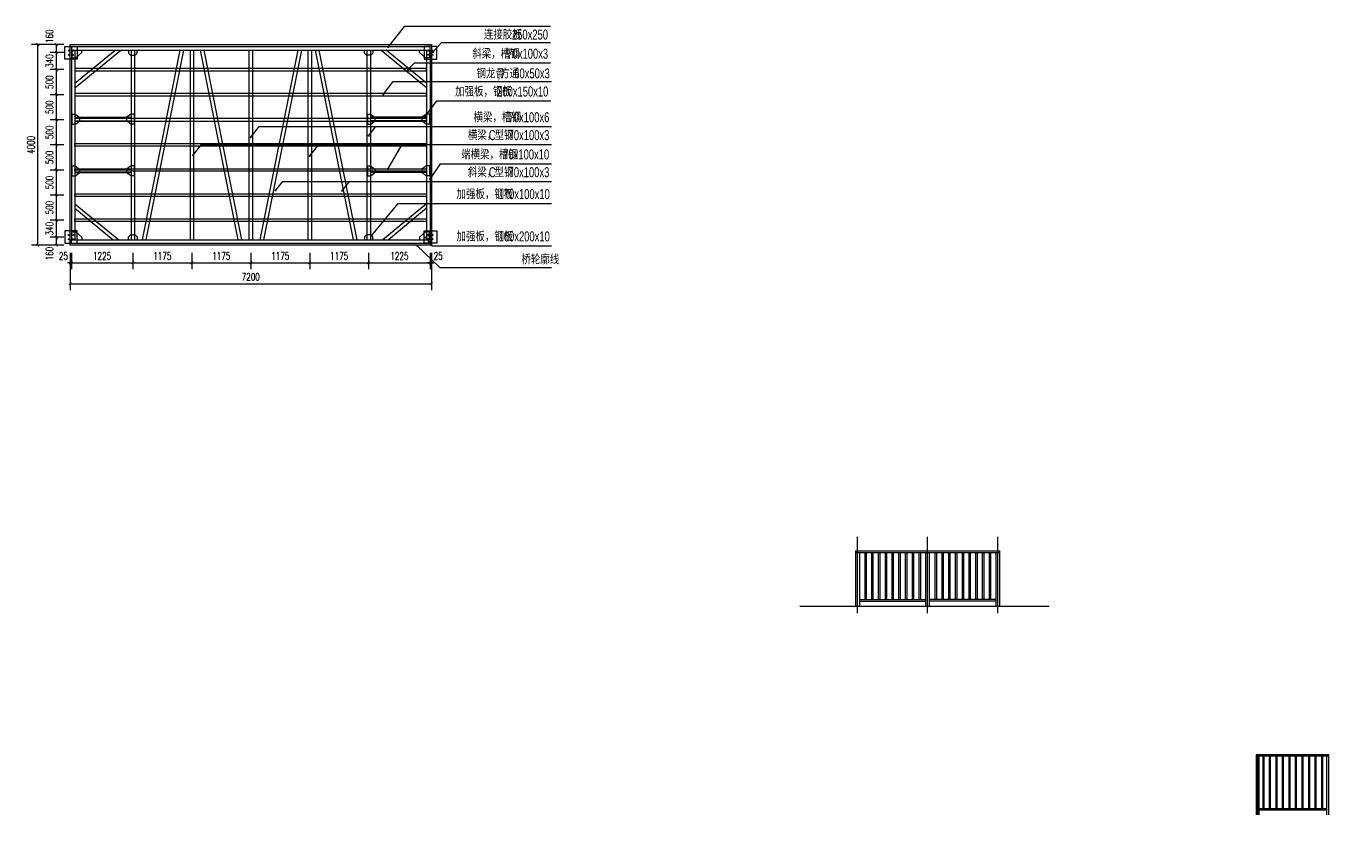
# Model space of a CAD drawing. Extents: x 1332 to 175445, y 256143 to 386027.
# Drawn here: x 42595 to 68565, y 270911 to 286629 of the extents above; entities that cross this region are included whole.
import ezdxf

# ---------------------------------------------------------------- set-up
doc = ezdxf.new("R2010")
doc.units = 0
doc.header["$LTSCALE"] = 10
doc.header["$MEASUREMENT"] = 0
doc.linetypes.add('DOTE', pattern=[2.42, 2, -0.2, 0.02, -0.2])
for name, color, linetype in [('0-HATCH', 11, 'Continuous'), ('0-立面细', 2, 'Continuous'), ('00-Palm-波打线', 11, 'Continuous'), ('00-Palm-结构边线', 5, 'Continuous'), ('00-Palm-道路中线', 1, 'DOTE'), ('00-园建', 4, 'Continuous'), ('00-填充', 8, 'Continuous'), ('DIM_LEAD', 3, 'Continuous'), ('PUB_DIM', 3, 'Continuous'), ('PUB_TEXT', 7, 'Continuous'), ('TC', 3, 'Continuous'), ('标注2', 7, 'Continuous')]:
    doc.layers.add(name, color=color, linetype=linetype)
doc.styles.add('_TCH_DIM_T3', font='SIMPLEX', dxfattribs={"width": 0.705882, "bigfont": 'GBCBIG'})
doc.styles.add('PALMstyle', font='HAIWENRS', dxfattribs={"width": 0.7, "bigfont": 'HZTXT'})
doc.dimstyles.new('_TCH_ARCH&&50', dxfattribs={"dimtxt": 148.75, "dimasz": 50, "dimexe": 125, "dimexo": 150, "dimgap": 63.125, "dimtad": 1, "dimdec": 0, "dimrnd": 5, "dimzin": 0, "dimdsep": 46, "dimtxsty": '_TCH_DIM_T3', "dimblk": 'ARCHTICK', "dimcen": 0.09, "dimclrt": 7, "dimazin": 2, "dimtfac": 1, "dimtdec": 0, "dimtix": 1, "dimtmove": 2, "dimatfit": 3, "dimfxl": 0, "dimtolj": 1, "dimtzin": 0, "dimarcsym": 0})

# ---------------------------------------------------------------- blocks, each defined once
blk = doc.blocks.new('A$C0BAC5725')
at = {"color": 8}
blk.add_lwpolyline([(-48, -70), (202, -70), (202, 180), (-48, 180)], close=True, dxfattribs=at)
at = {"color": 3}
for centre in [(35, 95), (35, 10), (120, 95), (120, 10)]:
    blk.add_circle(centre, 10, dxfattribs=at)
blk = doc.blocks.new('L1')
at = {"layer": '00-填充', "color": 8}
for p, q in [((-25, 1200), (1425, 1200)), ((-25, 0), (-25, 1200)), ((-25, 1170), (1425, 1170)), ((25, 1170), (25, 0)), ((105, 1170), (105, 130)), ((125, 1170), (125, 130)), ((235, 1170), (235, 130)), ((255, 1170), (255, 130)), ((365, 1170), (365, 130)), ((385, 1170), (385, 130)), ((495, 1170), (495, 130)), ((515, 1170), (515, 130)), ((625, 1170), (625, 130)), ((645, 1170), (645, 130)), ((755, 1170), (755, 130)), ((775, 1170), (775, 130)), ((885, 1170), (885, 130)), ((905, 1170), (905, 130)), ((1015, 1170), (1015, 130)), ((1035, 1170), (1035, 130)), ((1145, 1170), (1145, 130)), ((1165, 1170), (1165, 130)), ((1275, 1170), (1275, 130)), ((1295, 1170), (1295, 130)), ((1400, 1200), (1400, 0)), ((1425, 1200), (1425, 0)), ((1375, 130), (25, 130)), ((1375, 100), (25, 100)), ((1360, 130), (40, 130)), ((1360, 100), (40, 100))]:
    blk.add_line(p, q, dxfattribs=at)
blk.add_lwpolyline([(1375, 1170), (1375, 0)], dxfattribs=at)
blk = doc.blocks.new('_ArchTick')
at = {"color": 0, "linetype": 'ByBlock', "const_width": 0.4}
blk.add_lwpolyline([(-0.5, -0.5), (0.5, 0.5)], dxfattribs=at)
blk = doc.blocks.new('*D198')
at = {"layer": 'Defpoints', "color": 0, "transparency": 16777216}
for p in [(43199, 282421), (43499, 282421), (43499, 282261)]:
    blk.add_point(p, dxfattribs=at)
at = {"layer": 'PUB_DIM', "color": 0, "lineweight": -2, "transparency": 16777216}
for p, q in [((43349, 282421), (43074, 282421)), ((43199, 282261), (43199, 282421)), ((43349, 282261), (43074, 282261))]:
    blk.add_line(p, q, dxfattribs=at)
at = {"layer": 'PUB_DIM', "color": 0, "lineweight": -2, "transparency": 16777216, "xscale": 50, "yscale": 50, "zscale": 50}
for p, rotation in [((43199, 282421), 90), ((43199, 282261), 270)]:
    blk.add_blockref('_ArchTick', p, dxfattribs=dict(at, rotation=rotation))
at = {"layer": 'PUB_DIM', "color": 7, "transparency": 16777216, "insert": (43061, 282096), "char_height": 148.8, "attachment_point": 5, "rotation": 90, "style": '_TCH_DIM_T3'}
blk.add_mtext('\\A1;160', dxfattribs=at)
blk = doc.blocks.new('*D199')
at = {"layer": 'Defpoints', "color": 0, "transparency": 16777216}
for p in [(43199, 282761), (43499, 282761), (43499, 282421)]:
    blk.add_point(p, dxfattribs=at)
at = {"layer": 'PUB_DIM', "color": 0, "lineweight": -2, "transparency": 16777216}
for p, q in [((43349, 282761), (43074, 282761)), ((43199, 282761), (43199, 282811)), ((43199, 282421), (43199, 282761)), ((43349, 282421), (43074, 282421)), ((43199, 282421), (43199, 282371))]:
    blk.add_line(p, q, dxfattribs=at)
at = {"layer": 'PUB_DIM', "color": 0, "lineweight": -2, "transparency": 16777216, "xscale": 50, "yscale": 50, "zscale": 50}
for p, rotation in [((43199, 282761), 270), ((43199, 282421), 90)]:
    blk.add_blockref('_ArchTick', p, dxfattribs=dict(at, rotation=rotation))
at = {"layer": 'PUB_DIM', "color": 7, "transparency": 16777216, "insert": (43061, 282591), "char_height": 148.8, "attachment_point": 5, "rotation": 90, "style": '_TCH_DIM_T3'}
blk.add_mtext('\\A1;340', dxfattribs=at)
blk = doc.blocks.new('*D200')
at = {"layer": 'Defpoints', "color": 0, "transparency": 16777216}
for p in [(43199, 283261), (43499, 283261), (43499, 282761)]:
    blk.add_point(p, dxfattribs=at)
at = {"layer": 'PUB_DIM', "color": 0, "lineweight": -2, "transparency": 16777216}
for p, q in [((43349, 283261), (43074, 283261)), ((43199, 282761), (43199, 283261)), ((43349, 282761), (43074, 282761))]:
    blk.add_line(p, q, dxfattribs=at)
at = {"layer": 'PUB_DIM', "color": 0, "lineweight": -2, "transparency": 16777216, "xscale": 50, "yscale": 50, "zscale": 50}
for p, rotation in [((43199, 283261), 90), ((43199, 282761), 270)]:
    blk.add_blockref('_ArchTick', p, dxfattribs=dict(at, rotation=rotation))
at = {"layer": 'PUB_DIM', "color": 7, "transparency": 16777216, "insert": (43061, 283011), "char_height": 148.8, "attachment_point": 5, "rotation": 90, "style": '_TCH_DIM_T3'}
blk.add_mtext('\\A1;500', dxfattribs=at)
blk = doc.blocks.new('*D201')
at = {"layer": 'Defpoints', "color": 0, "transparency": 16777216}
for p in [(43199, 283761), (43499, 283761), (43499, 283261)]:
    blk.add_point(p, dxfattribs=at)
at = {"layer": 'PUB_DIM', "color": 0, "lineweight": -2, "transparency": 16777216}
for p, q in [((43349, 283761), (43074, 283761)), ((43199, 283261), (43199, 283761)), ((43349, 283261), (43074, 283261))]:
    blk.add_line(p, q, dxfattribs=at)
at = {"layer": 'PUB_DIM', "color": 0, "lineweight": -2, "transparency": 16777216, "xscale": 50, "yscale": 50, "zscale": 50}
for p, rotation in [((43199, 283761), 90), ((43199, 283261), 270)]:
    blk.add_blockref('_ArchTick', p, dxfattribs=dict(at, rotation=rotation))
at = {"layer": 'PUB_DIM', "color": 7, "transparency": 16777216, "insert": (43061, 283511), "char_height": 148.8, "attachment_point": 5, "rotation": 90, "style": '_TCH_DIM_T3'}
blk.add_mtext('\\A1;500', dxfattribs=at)
blk = doc.blocks.new('*D202')
at = {"layer": 'Defpoints', "color": 0, "transparency": 16777216}
for p in [(43199, 284261), (43499, 284261), (43499, 283761)]:
    blk.add_point(p, dxfattribs=at)
at = {"layer": 'PUB_DIM', "color": 0, "lineweight": -2, "transparency": 16777216}
for p, q in [((43349, 284261), (43074, 284261)), ((43199, 283761), (43199, 284261)), ((43349, 283761), (43074, 283761))]:
    blk.add_line(p, q, dxfattribs=at)
at = {"layer": 'PUB_DIM', "color": 0, "lineweight": -2, "transparency": 16777216, "xscale": 50, "yscale": 50, "zscale": 50}
for p, rotation in [((43199, 284261), 90), ((43199, 283761), 270)]:
    blk.add_blockref('_ArchTick', p, dxfattribs=dict(at, rotation=rotation))
at = {"layer": 'PUB_DIM', "color": 7, "transparency": 16777216, "insert": (43061, 284011), "char_height": 148.8, "attachment_point": 5, "rotation": 90, "style": '_TCH_DIM_T3'}
blk.add_mtext('\\A1;500', dxfattribs=at)
blk = doc.blocks.new('*D203')
at = {"layer": 'Defpoints', "color": 0, "transparency": 16777216}
for p in [(43199, 284761), (43499, 284761), (43499, 284261)]:
    blk.add_point(p, dxfattribs=at)
at = {"layer": 'PUB_DIM', "color": 0, "lineweight": -2, "transparency": 16777216}
for p, q in [((43349, 284761), (43074, 284761)), ((43199, 284261), (43199, 284761)), ((43349, 284261), (43074, 284261))]:
    blk.add_line(p, q, dxfattribs=at)
at = {"layer": 'PUB_DIM', "color": 0, "lineweight": -2, "transparency": 16777216, "xscale": 50, "yscale": 50, "zscale": 50}
for p, rotation in [((43199, 284761), 90), ((43199, 284261), 270)]:
    blk.add_blockref('_ArchTick', p, dxfattribs=dict(at, rotation=rotation))
at = {"layer": 'PUB_DIM', "color": 7, "transparency": 16777216, "insert": (43061, 284511), "char_height": 148.8, "attachment_point": 5, "rotation": 90, "style": '_TCH_DIM_T3'}
blk.add_mtext('\\A1;500', dxfattribs=at)
blk = doc.blocks.new('*D204')
at = {"layer": 'Defpoints', "color": 0, "transparency": 16777216}
for p in [(43199, 285261), (43499, 285261), (43499, 284761)]:
    blk.add_point(p, dxfattribs=at)
at = {"layer": 'PUB_DIM', "color": 0, "lineweight": -2, "transparency": 16777216}
for p, q in [((43349, 285261), (43074, 285261)), ((43199, 284761), (43199, 285261)), ((43349, 284761), (43074, 284761))]:
    blk.add_line(p, q, dxfattribs=at)
at = {"layer": 'PUB_DIM', "color": 0, "lineweight": -2, "transparency": 16777216, "xscale": 50, "yscale": 50, "zscale": 50}
for p, rotation in [((43199, 285261), 90), ((43199, 284761), 270)]:
    blk.add_blockref('_ArchTick', p, dxfattribs=dict(at, rotation=rotation))
at = {"layer": 'PUB_DIM', "color": 7, "transparency": 16777216, "insert": (43061, 285011), "char_height": 148.8, "attachment_point": 5, "rotation": 90, "style": '_TCH_DIM_T3'}
blk.add_mtext('\\A1;500', dxfattribs=at)
blk = doc.blocks.new('*D205')
at = {"layer": 'Defpoints', "color": 0, "transparency": 16777216}
for p in [(43199, 285761), (43499, 285761), (43499, 285261)]:
    blk.add_point(p, dxfattribs=at)
at = {"layer": 'PUB_DIM', "color": 0, "lineweight": -2, "transparency": 16777216}
for p, q in [((43349, 285761), (43074, 285761)), ((43199, 285261), (43199, 285761)), ((43349, 285261), (43074, 285261))]:
    blk.add_line(p, q, dxfattribs=at)
at = {"layer": 'PUB_DIM', "color": 0, "lineweight": -2, "transparency": 16777216, "xscale": 50, "yscale": 50, "zscale": 50}
for p, rotation in [((43199, 285761), 90), ((43199, 285261), 270)]:
    blk.add_blockref('_ArchTick', p, dxfattribs=dict(at, rotation=rotation))
at = {"layer": 'PUB_DIM', "color": 7, "transparency": 16777216, "insert": (43061, 285511), "char_height": 148.8, "attachment_point": 5, "rotation": 90, "style": '_TCH_DIM_T3'}
blk.add_mtext('\\A1;500', dxfattribs=at)
blk = doc.blocks.new('*D206')
at = {"layer": 'Defpoints', "color": 0, "transparency": 16777216}
for p in [(43199, 286101), (43499, 286101), (43499, 285761)]:
    blk.add_point(p, dxfattribs=at)
at = {"layer": 'PUB_DIM', "color": 0, "lineweight": -2, "transparency": 16777216}
for p, q in [((43349, 286101), (43074, 286101)), ((43199, 286101), (43199, 286151)), ((43199, 285761), (43199, 286101)), ((43349, 285761), (43074, 285761)), ((43199, 285761), (43199, 285711))]:
    blk.add_line(p, q, dxfattribs=at)
at = {"layer": 'PUB_DIM', "color": 0, "lineweight": -2, "transparency": 16777216, "xscale": 50, "yscale": 50, "zscale": 50}
for p, rotation in [((43199, 286101), 270), ((43199, 285761), 90)]:
    blk.add_blockref('_ArchTick', p, dxfattribs=dict(at, rotation=rotation))
at = {"layer": 'PUB_DIM', "color": 7, "transparency": 16777216, "insert": (43061, 285931), "char_height": 148.8, "attachment_point": 5, "rotation": 90, "style": '_TCH_DIM_T3'}
blk.add_mtext('\\A1;340', dxfattribs=at)
blk = doc.blocks.new('*D207')
at = {"layer": 'Defpoints', "color": 0, "transparency": 16777216}
for p in [(43199, 286261), (43499, 286261), (43499, 286101)]:
    blk.add_point(p, dxfattribs=at)
at = {"layer": 'PUB_DIM', "color": 0, "lineweight": -2, "transparency": 16777216}
for p, q in [((43349, 286261), (43074, 286261)), ((43199, 286101), (43199, 286261)), ((43349, 286101), (43074, 286101))]:
    blk.add_line(p, q, dxfattribs=at)
at = {"layer": 'PUB_DIM', "color": 0, "lineweight": -2, "transparency": 16777216, "xscale": 50, "yscale": 50, "zscale": 50}
for p, rotation in [((43199, 286261), 90), ((43199, 286101), 270)]:
    blk.add_blockref('_ArchTick', p, dxfattribs=dict(at, rotation=rotation))
at = {"layer": 'PUB_DIM', "color": 7, "transparency": 16777216, "insert": (43061, 286426), "char_height": 148.8, "attachment_point": 5, "rotation": 90, "style": '_TCH_DIM_T3'}
blk.add_mtext('\\A1;160', dxfattribs=at)
blk = doc.blocks.new('*D208')
at = {"layer": 'Defpoints', "color": 0, "transparency": 16777216}
for p in [(42830, 286261), (43349, 286261), (43349, 282261)]:
    blk.add_point(p, dxfattribs=at)
at = {"layer": 'PUB_DIM', "color": 0, "lineweight": -2, "transparency": 16777216}
for p, q in [((43199, 286261), (42705, 286261)), ((42830, 282261), (42830, 286261)), ((43199, 282261), (42705, 282261))]:
    blk.add_line(p, q, dxfattribs=at)
at = {"layer": 'PUB_DIM', "color": 0, "lineweight": -2, "transparency": 16777216, "xscale": 50, "yscale": 50, "zscale": 50}
for p, rotation in [((42830, 286261), 90), ((42830, 282261), 270)]:
    blk.add_blockref('_ArchTick', p, dxfattribs=dict(at, rotation=rotation))
at = {"layer": 'PUB_DIM', "color": 7, "transparency": 16777216, "insert": (42692, 284261), "char_height": 148.8, "attachment_point": 5, "rotation": 90, "style": '_TCH_DIM_T3'}
blk.add_mtext('\\A1;4000', dxfattribs=at)
blk = doc.blocks.new('*D209')
at = {"layer": 'Defpoints', "color": 0, "transparency": 16777216}
for p in [(43474, 282065), (50674, 282065), (50674, 281494)]:
    blk.add_point(p, dxfattribs=at)
at = {"layer": 'PUB_DIM', "color": 0, "lineweight": -2, "transparency": 16777216}
for p, q in [((43474, 281915), (43474, 281369)), ((50674, 281915), (50674, 281369)), ((43474, 281494), (50674, 281494))]:
    blk.add_line(p, q, dxfattribs=at)
at = {"layer": 'PUB_DIM', "color": 0, "lineweight": -2, "transparency": 16777216, "xscale": 50, "yscale": 50, "zscale": 50, "rotation": 180}
blk.add_blockref('_ArchTick', (43474, 281494), dxfattribs=at)
at = {"layer": 'PUB_DIM', "color": 0, "lineweight": -2, "transparency": 16777216, "xscale": 50, "yscale": 50, "zscale": 50}
blk.add_blockref('_ArchTick', (50674, 281494), dxfattribs=at)
at = {"layer": 'PUB_DIM', "color": 7, "transparency": 16777216, "insert": (47074, 281631), "char_height": 148.8, "attachment_point": 5, "style": '_TCH_DIM_T3'}
blk.add_mtext('\\A1;7200', dxfattribs=at)
blk = doc.blocks.new('*D210')
at = {"layer": 'Defpoints', "color": 0, "transparency": 16777216}
for p in [(43474, 282261), (43499, 282261), (43499, 281910)]:
    blk.add_point(p, dxfattribs=at)
at = {"layer": 'PUB_DIM', "color": 0, "lineweight": -2, "transparency": 16777216}
for p, q in [((43474, 282111), (43474, 281785)), ((43499, 282111), (43499, 281785)), ((43474, 281910), (43424, 281910)), ((43474, 281910), (43499, 281910)), ((43499, 281910), (43549, 281910))]:
    blk.add_line(p, q, dxfattribs=at)
at = {"layer": 'PUB_DIM', "color": 0, "lineweight": -2, "transparency": 16777216, "xscale": 50, "yscale": 50, "zscale": 50}
blk.add_blockref('_ArchTick', (43474, 281910), dxfattribs=at)
at = {"layer": 'PUB_DIM', "color": 0, "lineweight": -2, "transparency": 16777216, "xscale": 50, "yscale": 50, "zscale": 50, "rotation": 180}
blk.add_blockref('_ArchTick', (43499, 281910), dxfattribs=at)
at = {"layer": 'PUB_DIM', "color": 7, "transparency": 16777216, "insert": (43339, 282048), "char_height": 148.8, "attachment_point": 5, "style": '_TCH_DIM_T3'}
blk.add_mtext('\\A1;25', dxfattribs=at)
blk = doc.blocks.new('*D211')
at = {"layer": 'Defpoints', "color": 0, "transparency": 16777216}
for p in [(43499, 282261), (44724, 282261), (44724, 281910)]:
    blk.add_point(p, dxfattribs=at)
at = {"layer": 'PUB_DIM', "color": 0, "lineweight": -2, "transparency": 16777216}
for p, q in [((43499, 282111), (43499, 281785)), ((44724, 282111), (44724, 281785)), ((43499, 281910), (44724, 281910))]:
    blk.add_line(p, q, dxfattribs=at)
at = {"layer": 'PUB_DIM', "color": 0, "lineweight": -2, "transparency": 16777216, "xscale": 50, "yscale": 50, "zscale": 50, "rotation": 180}
blk.add_blockref('_ArchTick', (43499, 281910), dxfattribs=at)
at = {"layer": 'PUB_DIM', "color": 0, "lineweight": -2, "transparency": 16777216, "xscale": 50, "yscale": 50, "zscale": 50}
blk.add_blockref('_ArchTick', (44724, 281910), dxfattribs=at)
at = {"layer": 'PUB_DIM', "color": 7, "transparency": 16777216, "insert": (44111, 282048), "char_height": 148.8, "attachment_point": 5, "style": '_TCH_DIM_T3'}
blk.add_mtext('\\A1;1225', dxfattribs=at)
blk = doc.blocks.new('*D212')
at = {"layer": 'Defpoints', "color": 0, "transparency": 16777216}
for p in [(44724, 282261), (45899, 282261), (45899, 281910)]:
    blk.add_point(p, dxfattribs=at)
at = {"layer": 'PUB_DIM', "color": 0, "lineweight": -2, "transparency": 16777216}
for p, q in [((44724, 282111), (44724, 281785)), ((45899, 282111), (45899, 281785)), ((44724, 281910), (45899, 281910))]:
    blk.add_line(p, q, dxfattribs=at)
at = {"layer": 'PUB_DIM', "color": 0, "lineweight": -2, "transparency": 16777216, "xscale": 50, "yscale": 50, "zscale": 50, "rotation": 180}
blk.add_blockref('_ArchTick', (44724, 281910), dxfattribs=at)
at = {"layer": 'PUB_DIM', "color": 0, "lineweight": -2, "transparency": 16777216, "xscale": 50, "yscale": 50, "zscale": 50}
blk.add_blockref('_ArchTick', (45899, 281910), dxfattribs=at)
at = {"layer": 'PUB_DIM', "color": 7, "transparency": 16777216, "insert": (45311, 282048), "char_height": 148.8, "attachment_point": 5, "style": '_TCH_DIM_T3'}
blk.add_mtext('\\A1;1175', dxfattribs=at)
blk = doc.blocks.new('*D213')
at = {"layer": 'Defpoints', "color": 0, "transparency": 16777216}
for p in [(45899, 282261), (47074, 282261), (47074, 281910)]:
    blk.add_point(p, dxfattribs=at)
at = {"layer": 'PUB_DIM', "color": 0, "lineweight": -2, "transparency": 16777216}
for p, q in [((45899, 282111), (45899, 281785)), ((47074, 282111), (47074, 281785)), ((45899, 281910), (47074, 281910))]:
    blk.add_line(p, q, dxfattribs=at)
at = {"layer": 'PUB_DIM', "color": 0, "lineweight": -2, "transparency": 16777216, "xscale": 50, "yscale": 50, "zscale": 50, "rotation": 180}
blk.add_blockref('_ArchTick', (45899, 281910), dxfattribs=at)
at = {"layer": 'PUB_DIM', "color": 0, "lineweight": -2, "transparency": 16777216, "xscale": 50, "yscale": 50, "zscale": 50}
blk.add_blockref('_ArchTick', (47074, 281910), dxfattribs=at)
at = {"layer": 'PUB_DIM', "color": 7, "transparency": 16777216, "insert": (46486, 282048), "char_height": 148.8, "attachment_point": 5, "style": '_TCH_DIM_T3'}
blk.add_mtext('\\A1;1175', dxfattribs=at)
blk = doc.blocks.new('*D214')
at = {"layer": 'Defpoints', "color": 0, "transparency": 16777216}
for p in [(47074, 282261), (48249, 282261), (48249, 281910)]:
    blk.add_point(p, dxfattribs=at)
at = {"layer": 'PUB_DIM', "color": 0, "lineweight": -2, "transparency": 16777216}
for p, q in [((47074, 282111), (47074, 281785)), ((48249, 282111), (48249, 281785)), ((47074, 281910), (48249, 281910))]:
    blk.add_line(p, q, dxfattribs=at)
at = {"layer": 'PUB_DIM', "color": 0, "lineweight": -2, "transparency": 16777216, "xscale": 50, "yscale": 50, "zscale": 50, "rotation": 180}
blk.add_blockref('_ArchTick', (47074, 281910), dxfattribs=at)
at = {"layer": 'PUB_DIM', "color": 0, "lineweight": -2, "transparency": 16777216, "xscale": 50, "yscale": 50, "zscale": 50}
blk.add_blockref('_ArchTick', (48249, 281910), dxfattribs=at)
at = {"layer": 'PUB_DIM', "color": 7, "transparency": 16777216, "insert": (47661, 282048), "char_height": 148.8, "attachment_point": 5, "style": '_TCH_DIM_T3'}
blk.add_mtext('\\A1;1175', dxfattribs=at)
blk = doc.blocks.new('*D215')
at = {"layer": 'Defpoints', "color": 0, "transparency": 16777216}
for p in [(48249, 282261), (49424, 282261), (49424, 281910)]:
    blk.add_point(p, dxfattribs=at)
at = {"layer": 'PUB_DIM', "color": 0, "lineweight": -2, "transparency": 16777216}
for p, q in [((48249, 282111), (48249, 281785)), ((49424, 282111), (49424, 281785)), ((48249, 281910), (49424, 281910))]:
    blk.add_line(p, q, dxfattribs=at)
at = {"layer": 'PUB_DIM', "color": 0, "lineweight": -2, "transparency": 16777216, "xscale": 50, "yscale": 50, "zscale": 50, "rotation": 180}
blk.add_blockref('_ArchTick', (48249, 281910), dxfattribs=at)
at = {"layer": 'PUB_DIM', "color": 0, "lineweight": -2, "transparency": 16777216, "xscale": 50, "yscale": 50, "zscale": 50}
blk.add_blockref('_ArchTick', (49424, 281910), dxfattribs=at)
at = {"layer": 'PUB_DIM', "color": 7, "transparency": 16777216, "insert": (48836, 282048), "char_height": 148.8, "attachment_point": 5, "style": '_TCH_DIM_T3'}
blk.add_mtext('\\A1;1175', dxfattribs=at)
blk = doc.blocks.new('*D216')
at = {"layer": 'Defpoints', "color": 0, "transparency": 16777216}
for p in [(49424, 282261), (50649, 282261), (50649, 281910)]:
    blk.add_point(p, dxfattribs=at)
at = {"layer": 'PUB_DIM', "color": 0, "lineweight": -2, "transparency": 16777216}
for p, q in [((49424, 282111), (49424, 281785)), ((50649, 282111), (50649, 281785)), ((49424, 281910), (50649, 281910))]:
    blk.add_line(p, q, dxfattribs=at)
at = {"layer": 'PUB_DIM', "color": 0, "lineweight": -2, "transparency": 16777216, "xscale": 50, "yscale": 50, "zscale": 50, "rotation": 180}
blk.add_blockref('_ArchTick', (49424, 281910), dxfattribs=at)
at = {"layer": 'PUB_DIM', "color": 0, "lineweight": -2, "transparency": 16777216, "xscale": 50, "yscale": 50, "zscale": 50}
blk.add_blockref('_ArchTick', (50649, 281910), dxfattribs=at)
at = {"layer": 'PUB_DIM', "color": 7, "transparency": 16777216, "insert": (50036, 282048), "char_height": 148.8, "attachment_point": 5, "style": '_TCH_DIM_T3'}
blk.add_mtext('\\A1;1225', dxfattribs=at)
blk = doc.blocks.new('*D217')
at = {"layer": 'Defpoints', "color": 0, "transparency": 16777216}
for p in [(50649, 282261), (50674, 282261), (50674, 281910)]:
    blk.add_point(p, dxfattribs=at)
at = {"layer": 'PUB_DIM', "color": 0, "lineweight": -2, "transparency": 16777216}
for p, q in [((50649, 282111), (50649, 281785)), ((50674, 282111), (50674, 281785)), ((50649, 281910), (50599, 281910)), ((50649, 281910), (50674, 281910)), ((50674, 281910), (50724, 281910))]:
    blk.add_line(p, q, dxfattribs=at)
at = {"layer": 'PUB_DIM', "color": 0, "lineweight": -2, "transparency": 16777216, "xscale": 50, "yscale": 50, "zscale": 50}
blk.add_blockref('_ArchTick', (50649, 281910), dxfattribs=at)
at = {"layer": 'PUB_DIM', "color": 0, "lineweight": -2, "transparency": 16777216, "xscale": 50, "yscale": 50, "zscale": 50, "rotation": 180}
blk.add_blockref('_ArchTick', (50674, 281910), dxfattribs=at)
at = {"layer": 'PUB_DIM', "color": 7, "transparency": 16777216, "insert": (50809, 282048), "char_height": 148.8, "attachment_point": 5, "style": '_TCH_DIM_T3'}
blk.add_mtext('\\A1;25', dxfattribs=at)

msp = doc.modelspace()

# ---------------------------------------------------------------- linework, layer by layer
at = {"layer": '0-HATCH'}
for points in [[(43568.6, 285735.8), (50578.6, 285735.8), (50578.6, 285785.8), (43568.6, 285785.8)], [(43568.6, 285235.8), (50578.6, 285235.8), (50578.6, 285285.8), (43568.6, 285285.8)], [(43568.6, 284735.8), (50578.6, 284735.8), (50578.6, 284785.8), (43568.6, 284785.8)], [(43568.6, 284285.8), (50578.6, 284285.8), (50578.6, 284235.8), (43568.6, 284235.8)], [(43568.6, 283785.8), (50578.6, 283785.8), (50578.6, 283735.8), (43568.6, 283735.8)], [(43568.6, 283285.8), (50578.6, 283285.8), (50578.6, 283235.8), (43568.6, 283235.8)], [(43568.6, 282785.8), (50578.6, 282785.8), (50578.6, 282735.8), (43568.6, 282735.8)]]:
    msp.add_lwpolyline(points, close=True, dxfattribs=at)
at = {"layer": '0-立面细', "color": 3}
for p, q in [((43568.6, 285398.9), (44483.7, 286150.9)), ((43568.6, 285488.5), (44371.7, 286150.9)), ((45660.6, 286150.9), (44907.1, 282370.8)), ((45733.4, 286150.9), (44979.9, 282370.8)), ((45863.6, 286150.9), (45863.6, 282370.8)), ((45933.6, 286150.9), (45933.6, 282370.8)), ((46063.7, 286150.9), (46817.3, 282370.8)), ((46136.5, 286150.9), (46890.1, 282370.8)), ((48010.6, 286150.9), (47257.1, 282370.8)), ((48083.4, 286150.9), (47329.9, 282370.8)), ((48213.6, 286150.9), (48213.6, 282370.8)), ((48283.6, 286150.9), (48283.6, 282370.8)), ((48360.5, 286150.9), (49114.1, 282370.8)), ((48433.3, 286150.9), (49186.9, 282370.8)), ((50578.6, 285398.9), (49663.4, 286150.9)), ((50578.6, 285488.5), (49775.5, 286150.9)), ((43510.4, 284875.8), (43510.4, 284675.8)), ((43510.4, 284875.8), (43570.4, 284875.8)), ((43510.4, 284675.8), (43578.1, 284675.8)), ((43568.6, 284810.8), (44687.7, 284810.8)), ((43568.6, 284740.8), (44687.7, 284740.8)), ((43570.4, 284875.8), (43660.4, 284810.8)), ((43578.1, 284675.8), (43660.4, 284740.8)), ((43660.4, 284810.8), (43660.4, 284740.8)), ((44687.7, 284875.8), (44597.7, 284810.8)), ((44597.7, 284810.8), (44597.7, 284740.8)), ((44680, 284675.8), (44597.7, 284740.8)), ((44747.7, 284675.8), (44680, 284675.8)), ((44747.7, 284875.8), (44687.7, 284875.8)), ((44747.7, 284875.8), (44747.7, 284675.8)), ((49399.5, 284875.8), (49399.5, 284675.8)), ((49399.5, 284875.8), (49459.5, 284875.8)), ((49399.5, 284675.8), (49467.2, 284675.8)), ((49459.5, 284875.8), (49549.5, 284810.8)), ((50578.6, 284810.8), (49459.5, 284810.8)), ((50578.6, 284740.8), (49459.5, 284740.8)), ((49467.2, 284675.8), (49549.5, 284740.8)), ((49549.5, 284810.8), (49549.5, 284740.8)), ((50576.8, 284875.8), (50486.8, 284810.8)), ((50486.8, 284810.8), (50486.8, 284740.8)), ((50569.1, 284675.8), (50486.8, 284740.8)), ((50636.8, 284675.8), (50569.1, 284675.8)), ((50636.8, 284875.8), (50576.8, 284875.8)), ((50636.8, 284875.8), (50636.8, 284675.8)), ((43510.4, 283845.9), (43510.4, 283645.9)), ((43510.4, 283845.9), (43570.4, 283845.9)), ((43510.4, 283645.9), (43578.1, 283645.9)), ((43568.6, 283780.9), (44689.5, 283780.9)), ((43568.6, 283710.9), (44689.5, 283710.9)), ((43570.4, 283845.9), (43660.4, 283780.9)), ((43578.1, 283645.9), (43660.4, 283710.9)), ((43660.4, 283780.9), (43660.4, 283710.9)), ((44687.7, 283845.9), (44597.7, 283780.9)), ((44597.7, 283780.9), (44597.7, 283710.9)), ((44680, 283645.9), (44597.7, 283710.9)), ((44747.7, 283645.9), (44680, 283645.9)), ((44747.7, 283845.9), (44687.7, 283845.9)), ((44747.7, 283845.9), (44747.7, 283645.9)), ((49399.5, 283845.9), (49399.5, 283645.9)), ((49399.5, 283845.9), (49459.5, 283845.9)), ((49399.5, 283645.9), (49467.2, 283645.9)), ((50578.6, 283780.9), (49457.7, 283780.9)), ((50578.6, 283710.9), (49457.7, 283710.9)), ((49459.5, 283845.9), (49549.5, 283780.9)), ((49467.2, 283645.9), (49549.5, 283710.9)), ((49549.5, 283780.9), (49549.5, 283710.9)), ((50576.8, 283845.9), (50486.8, 283780.9)), ((50486.8, 283780.9), (50486.8, 283710.9)), ((50569.1, 283645.9), (50486.8, 283710.9)), ((50636.8, 283645.9), (50569.1, 283645.9)), ((50636.8, 283845.9), (50576.8, 283845.9)), ((50636.8, 283845.9), (50636.8, 283645.9)), ((43568.6, 283090.1), (44442.9, 282370.8)), ((50578.6, 283090.1), (49704.3, 282370.8)), ((43568.6, 283000.4), (44330.8, 282370.8)), ((50578.6, 283000.4), (49816.3, 282370.8))]:
    msp.add_line(p, q, dxfattribs=at)
at = {"layer": '0-立面细'}
for p, q in [((44688.6, 286150.9), (44688.6, 282370.8)), ((44758.6, 286150.9), (44758.6, 282370.8)), ((47038.6, 286150.9), (47038.6, 282370.8)), ((47108.6, 286150.9), (47108.6, 282370.8)), ((49388.6, 286150.9), (49388.6, 282370.8)), ((49458.6, 286150.9), (49458.6, 282370.8))]:
    msp.add_line(p, q, dxfattribs=at)
at = {"layer": '00-Palm-波打线', "color": 8}
msp.add_lwpolyline([(50673.6, 286260.8), (50673.6, 282260.8), (43473.6, 282260.8), (43473.6, 286260.8)], close=True, dxfattribs=at)
at = {"layer": '00-Palm-结构边线', "color": 6}
msp.add_lwpolyline([(58020.4, 275072.3), (62987.6, 275072.3)], dxfattribs=at)
at = {"layer": '00-Palm-道路中线', "ltscale": 0.5}
for points in [[(59166.2, 274931.5), (59166.2, 276449.6)], [(60566.2, 274931.5), (60566.2, 276449.6)], [(61966.2, 274931.5), (61966.2, 276449.6)]]:
    msp.add_lwpolyline(points, dxfattribs=at)
at = {"layer": '00-园建'}
for p, q in [((43498.6, 286150.8), (43498.6, 282370.8)), ((43568.6, 286150.8), (43568.6, 282370.8)), ((50578.6, 286150.8), (50578.6, 282370.8)), ((50648.6, 286150.8), (50648.6, 282370.8)), ((44638.6, 282430.8), (44678.6, 282470.8)), ((44638.6, 282370.8), (44638.6, 282430.8)), ((44678.6, 282470.8), (44768.6, 282470.8)), ((44768.6, 282470.8), (44808.6, 282430.8)), ((44808.6, 282430.8), (44808.6, 282370.8)), ((49378.6, 282470.8), (49338.6, 282430.8)), ((49338.6, 282430.8), (49338.6, 282370.8)), ((49468.6, 282470.8), (49378.6, 282470.8)), ((49508.6, 282430.8), (49468.6, 282470.8)), ((49508.6, 282370.8), (49508.6, 282430.8))]:
    msp.add_line(p, q, dxfattribs=at)
for points in [[(43498.6, 286220.8), (50648.6, 286220.8)], [(43498.6, 286220.8), (43498.6, 286150.8), (50648.6, 286150.8), (50648.6, 286220.8)], [(43498.6, 282300.8), (43498.6, 282370.8), (50648.6, 282370.8), (50648.6, 282300.8)], [(43498.6, 282300.8), (50648.6, 282300.8)]]:
    msp.add_lwpolyline(points, dxfattribs=at)
at = {"layer": '00-填充', "color": 8}
for p, q in [((59126.2, 276172.3), (62006.2, 276172.3)), ((59126.2, 276172.3), (59126.2, 275072.3)), ((59126.2, 276142.3), (62006.2, 276142.3)), ((59311.2, 276142.3), (59311.2, 275202.3)), ((59341.2, 276142.3), (59341.2, 275202.3)), ((59446.2, 276142.3), (59446.2, 275202.3)), ((59476.2, 276142.3), (59476.2, 275202.3)), ((59581.2, 276142.3), (59581.2, 275202.3)), ((59611.2, 276142.3), (59611.2, 275202.3)), ((59716.2, 276142.3), (59716.2, 275202.3)), ((59746.2, 276142.3), (59746.2, 275202.3)), ((59851.2, 276142.3), (59851.2, 275202.3)), ((59881.2, 276142.3), (59881.2, 275202.3)), ((59986.2, 276142.3), (59986.2, 275202.3)), ((60016.2, 276142.3), (60016.2, 275202.3)), ((60121.2, 276142.3), (60121.2, 275202.3)), ((60151.2, 276142.3), (60151.2, 275202.3)), ((60256.2, 276142.3), (60256.2, 275202.3)), ((60286.2, 276142.3), (60286.2, 275202.3)), ((60391.2, 276142.3), (60391.2, 275202.3)), ((60421.2, 276142.3), (60421.2, 275202.3)), ((60526.2, 276142.3), (60526.2, 275072.3)), ((60606.2, 275072.3), (60606.2, 276142.3)), ((60711.2, 276142.3), (60711.2, 275202.3)), ((60741.2, 276142.3), (60741.2, 275202.3)), ((60846.2, 276142.3), (60846.2, 275202.3)), ((60876.2, 276142.3), (60876.2, 275202.3)), ((60981.2, 276142.3), (60981.2, 275202.3)), ((61011.2, 276142.3), (61011.2, 275202.3)), ((61116.2, 276142.3), (61116.2, 275202.3)), ((61146.2, 276142.3), (61146.2, 275202.3)), ((61251.2, 276142.3), (61251.2, 275202.3)), ((61281.2, 276142.3), (61281.2, 275202.3)), ((61386.2, 276142.3), (61386.2, 275202.3)), ((61416.2, 276142.3), (61416.2, 275202.3)), ((61521.2, 276142.3), (61521.2, 275202.3)), ((61551.2, 276142.3), (61551.2, 275202.3)), ((61656.2, 276142.3), (61656.2, 275202.3)), ((61686.2, 276142.3), (61686.2, 275202.3)), ((61791.2, 276142.3), (61791.2, 275202.3)), ((61821.2, 276142.3), (61821.2, 275202.3)), ((61926.2, 276142.3), (61926.2, 275072.3)), ((62006.2, 275072.3), (62006.2, 276172.3)), ((59206.2, 275202.3), (60526.2, 275202.3)), ((59206.2, 275172.3), (60526.2, 275172.3)), ((61926.2, 275202.3), (60606.2, 275202.3)), ((61926.2, 275172.3), (60606.2, 275172.3))]:
    msp.add_line(p, q, dxfattribs=at)
msp.add_lwpolyline([(59206.2, 276142.3), (59206.2, 275072.3)], dxfattribs=at)
at = {"layer": 'DIM_LEAD'}
for p, q in [((49811.3, 286211.2), (50147.8, 286628.9)), ((50147.8, 286628.9), (53045.8, 286628.9)), ((50706.7, 286112.5), (50877.3, 286299.3)), ((50877.3, 286299.3), (53045.8, 286299.3)), ((50200.1, 285755.6), (50335.2, 285893.8)), ((50335.2, 285893.8), (53045.8, 285893.8)), ((49716.6, 285269.2), (49909.9, 285526)), ((49909.9, 285526), (53070.5, 285526)), ((50553.6, 284834), (50782.3, 285137.9)), ((50782.3, 285137.9), (53057.5, 285137.9)), ((47073.7, 284413.5), (47244.3, 284627.6)), ((47244.3, 284627.6), (53070.5, 284627.6)), ((49423.7, 284444.8), (49569.4, 284627.6)), ((49569.4, 284627.6), (53070.5, 284627.6)), ((45923, 284056.7), (46093.6, 284270.8)), ((46093.6, 284270.8), (52999.7, 284270.8)), ((48250.3, 284040.7), (48433.6, 284270.8)), ((48433.6, 284270.8), (53070.5, 284270.8)), ((49809.4, 283780.9), (50094.4, 284270.8)), ((50094.4, 284270.8), (51979.4, 284270.8)), ((50648.6, 283578.7), (50858.5, 283883)), ((50858.5, 283883), (53070.5, 283883)), ((47568.4, 283354.3), (47709.9, 283531.8)), ((47709.9, 283531.8), (52956.9, 283531.8)), ((48895.6, 283347.1), (49042.8, 283531.8)), ((49042.8, 283531.8), (53070.5, 283531.8)), ((49482.5, 282450.8), (50013.3, 283094.2)), ((50013.3, 283094.2), (53070.5, 283094.2)), ((50553.6, 282417.8), (50686.3, 282251.2)), ((50379.5, 282260.8), (50845.5, 281821)), ((50686.3, 282251.2), (53070.5, 282251.2)), ((50845.5, 281821), (53070.5, 281821))]:
    msp.add_line(p, q, dxfattribs=at)
at = {"layer": 'DIM_LEAD', "const_width": 20}
for points in [[(49805, 286203.4, 1), (49817.5, 286219, 1)], [(50700, 286105.1, 1), (50713.5, 286119.9, 1)], [(50193.1, 285748.4, 1), (50207.1, 285762.8, 1)], [(49710.6, 285261.2, 1), (49722.6, 285277.2, 1)], [(50547.6, 284826, 1), (50559.6, 284842, 1)], [(47067.5, 284405.7, 1), (47079.9, 284421.4, 1)], [(49417.5, 284436.9, 1), (49429.9, 284452.6, 1)], [(45916.8, 284048.9, 1), (45929.2, 284064.5, 1)], [(48244, 284032.9, 1), (48256.5, 284048.5, 1)], [(49804.4, 283772.2, 1), (49814.5, 283789.5, 1)], [(50642.9, 283570.4, 1), (50654.3, 283586.9, 1)], [(47562.2, 283346.4, 1), (47574.6, 283362.1, 1)], [(48889.3, 283339.3, 1), (48901.8, 283354.9, 1)], [(49476.2, 282443.1, 1), (49488.9, 282458.6, 1)], [(50547.3, 282425.6, 1), (50559.8, 282410, 1)], [(50372.2, 282267.7, 1), (50386.7, 282254, 1)]]:
    msp.add_lwpolyline(points, format="xyb", close=True, dxfattribs=at)
at = {"layer": 'TC', "color": 0, "ltscale": 0.5}
for p, q in [((44638.6, 286150.9), (44638.6, 286090.9)), ((44638.6, 286090.9), (44678.6, 286050.9)), ((44678.6, 286050.9), (44768.6, 286050.9)), ((44768.6, 286050.9), (44808.6, 286090.9)), ((44808.6, 286090.9), (44808.6, 286150.9)), ((49338.6, 286090.9), (49338.6, 286150.9)), ((49378.6, 286050.9), (49338.6, 286090.9)), ((49468.6, 286050.9), (49378.6, 286050.9)), ((49508.6, 286090.9), (49468.6, 286050.9)), ((49508.6, 286150.9), (49508.6, 286090.9))]:
    msp.add_line(p, q, dxfattribs=at)
at = {"layer": '标注2', "color": 4}
for points in [[(43508.6, 286150.8), (43508.6, 285995.8), (43588.6, 285995.8)], [(43588.6, 285995.8), (43708.6, 286101), (43708.6, 286147.3)], [(50558.6, 285995.8), (50438.6, 286101), (50438.6, 286147.3)], [(50638.6, 286150.8), (50638.6, 285995.8), (50558.6, 285995.8)], [(43508.6, 282370.8), (43508.6, 282525.8), (43588.6, 282525.8)], [(43588.6, 282525.8), (43708.6, 282420.6), (43708.6, 282374.4)], [(50558.6, 282525.8), (50438.6, 282420.6), (50438.6, 282374.4)], [(50638.6, 282370.8), (50638.6, 282525.8), (50558.6, 282525.8)]]:
    msp.add_lwpolyline(points, dxfattribs=at)

# ---------------------------------------------------------------- block references
at = {"layer": '00-园建', "xscale": -1}
msp.add_blockref('L1', (68540.3, 270910.8), dxfattribs=at)
at = {"layer": '标注2', "color": 4, "xscale": -1, "rotation": 180}
msp.add_blockref('A$C0BAC5725', (43413.6, 286150.8), dxfattribs=at)
at = {"layer": '标注2', "color": 4, "rotation": 180}
msp.add_blockref('A$C0BAC5725', (50733.6, 286150.8), dxfattribs=at)
at = {"layer": '标注2', "color": 4}
msp.add_blockref('A$C0BAC5725', (43413.6, 282370.8), dxfattribs=at)
at = {"layer": '标注2', "color": 4, "xscale": -1}
msp.add_blockref('A$C0BAC5725', (50733.6, 282370.8), dxfattribs=at)

# ---------------------------------------------------------------- texts
at = {"layer": 'PUB_TEXT', "style": 'PALMstyle', "width": 0.7}
for s, p in [('连接胶板', (51720.5, 286359.3)), ('250x250', (52280.5, 286359.3)), ('斜梁，槽钢', (51488.9, 285979)), ('70x100x3', (52188.9, 285979)), ('钢龙骨', (51572.8, 285586)), ('方通', (52046.6, 285586)), ('60x50x3', (52326.6, 285586)), ('加强板，钢板', (51145.2, 285224.7)), ('200x150x10', (51985.2, 285224.7)), (',', (51992.8, 285586)), ('横梁，槽钢', (51513.6, 284712.8)), ('70x100x6', (52213.6, 284712.8)), ('横梁，', (51400.5, 284356)), ('C', (51820.5, 284356)), ('型钢', (51933.6, 284356)), ('70x100x3', (52213.6, 284356)), ('端横梁，槽钢', (51265.9, 283971.4)), ('70x100x10', (52105.9, 283971.4)), ('斜梁，', (51400.5, 283617)), ('C', (51820.5, 283617)), ('型钢', (51933.6, 283617)), ('70x100x3', (52213.6, 283617)), ('加强板，钢板', (51174.3, 283181)), ('170x100x10', (52014.3, 283181)), ('加强板，钢板', (51174.3, 282338)), ('160x200x10', (52014.3, 282338)), ('桥轮廓线', (52467, 281881))]:
    msp.add_text(s, height=200, dxfattribs=at).set_placement(p)

# ---------------------------------------------------------------- dimensions: what is measured, and where the dimension line sits
at = {"layer": 'PUB_DIM'}
for base, p1, p2, angle, picture, middle in [((43198.6, 286260.8), (43498.6, 286100.8), (43498.6, 286260.8), 90, '*D207', (43061.1, 286425.8)), ((43198.6, 282420.8), (43498.6, 282260.8), (43498.6, 282420.8), 90, '*D198', (43061.1, 282095.8)), ((43498.6, 281910.4), (43473.6, 282260.8), (43498.6, 282260.8), 0, '*D210', (43338.6, 282047.9)), ((50673.6, 281910.4), (50648.6, 282260.8), (50673.6, 282260.8), 0, '*D217', (50808.6, 282047.9))]:
    dim = msp.add_linear_dim(base=base, p1=p1, p2=p2, angle=angle, dimstyle='_TCH_ARCH&&50', dxfattribs=at)
    dim.commit()
    dim.dimension.update_dxf_attribs({"geometry": picture, "text_midpoint": middle, "dimtype": 161})
for p1, p2, distance, picture, middle in [((43348.6, 282260.8), (43348.6, 286260.8), 518.7, '*D208', (42692.4, 284260.8)), ((43498.6, 285760.8), (43498.6, 286100.8), 300, '*D206', (43061.1, 285930.8)), ((43498.6, 285260.8), (43498.6, 285760.8), 300, '*D205', (43061.1, 285510.8)), ((43498.6, 284760.8), (43498.6, 285260.8), 300, '*D204', (43061.1, 285010.8)), ((43498.6, 284260.8), (43498.6, 284760.8), 300, '*D203', (43061.1, 284510.8)), ((43498.6, 283760.8), (43498.6, 284260.8), 300, '*D202', (43061.1, 284010.8)), ((43498.6, 283260.8), (43498.6, 283760.8), 300, '*D201', (43061.1, 283510.8)), ((43498.6, 282760.8), (43498.6, 283260.8), 300, '*D200', (43061.1, 283010.8)), ((43498.6, 282420.8), (43498.6, 282760.8), 300, '*D199', (43061.1, 282590.8)), ((43473.6, 282064.6), (50673.6, 282064.6), -571, '*D209', (47073.6, 281631.2)), ((43498.6, 282260.8), (44723.6, 282260.8), -350.4, '*D211', (44111.1, 282047.9)), ((44723.6, 282260.8), (45898.6, 282260.8), -350.4, '*D212', (45311.1, 282047.9)), ((45898.6, 282260.8), (47073.6, 282260.8), -350.4, '*D213', (46486.1, 282047.9)), ((47073.6, 282260.8), (48248.6, 282260.8), -350.4, '*D214', (47661.1, 282047.9)), ((48248.6, 282260.8), (49423.6, 282260.8), -350.4, '*D215', (48836.1, 282047.9)), ((49423.6, 282260.8), (50648.6, 282260.8), -350.4, '*D216', (50036.1, 282047.9))]:
    dim = msp.add_aligned_dim(p1=p1, p2=p2, distance=distance, dimstyle='_TCH_ARCH&&50', dxfattribs=at)
    dim.commit()
    dim.dimension.update_dxf_attribs({"geometry": picture, "text_midpoint": middle})

doc.saveas('drawing.dxf')
